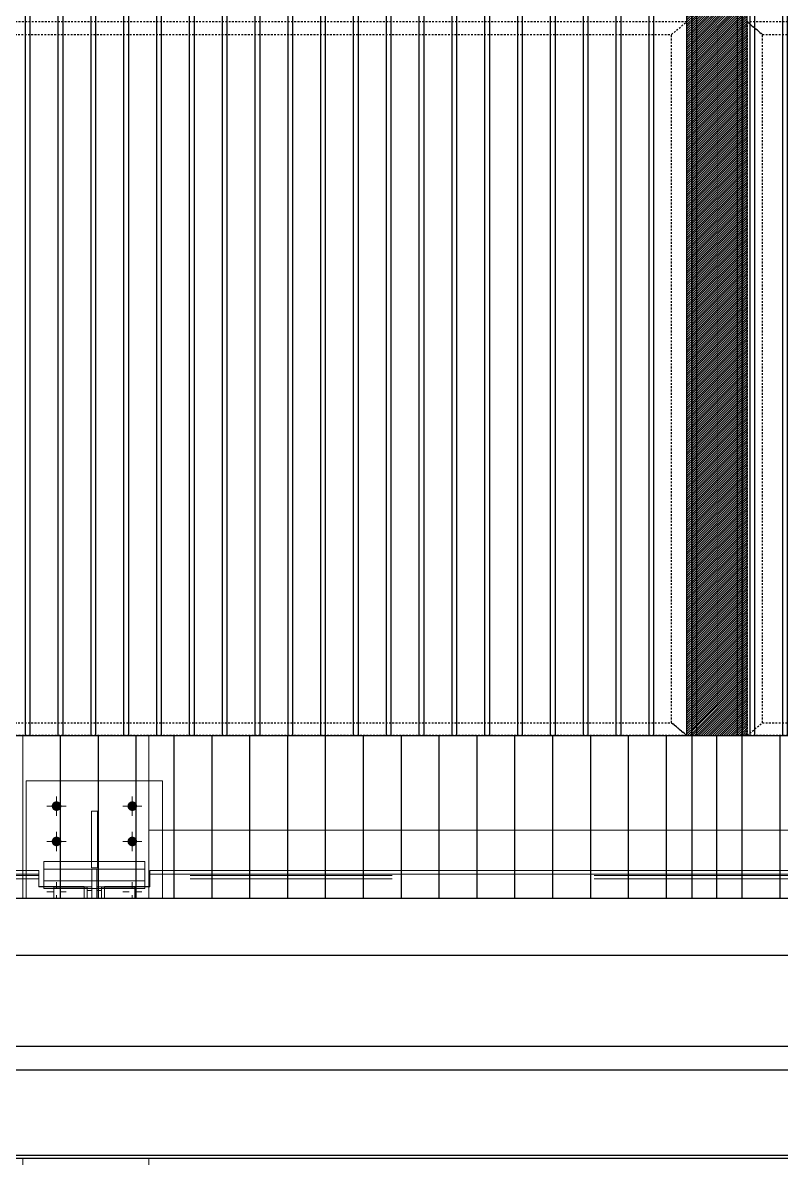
# Model space of a CAD drawing. Header units: millimetres. Extents: x 652937 to 1670132, y 1473552 to 2851037.
# Drawn here: x 824586 to 826088, y 1517620 to 1519870 of the extents above; entities that cross this region are included whole.
import ezdxf
from ezdxf.xclip import XClip

# ---------------------------------------------------------------- set-up
doc = ezdxf.new("R2010")
doc.units = ezdxf.units.MM
doc.header["$XCLIPFRAME"] = 0
for name, pattern in [('TA_GL_005.00000', [13.75, 5, -1.25, 1.25, -1.25, 5]), ('TA_HL_001.00000', [6.5, 3.55, -2.95]), ('XKITLINE00', [0]), ('XKITLINE02', [4, 2, -2])]:
    doc.linetypes.add(name, pattern=pattern)
doc.layers.add('000 - 0_HIDE_OBJ_FRAMING_DEF_SUB', color=1, linetype='Continuous', plot=False)
for name, color, linetype in [('000 - 0_SYM_DWG_GRIDLINE_MAIN_COLOR_251', 251, 'Continuous'), ('010 - ASPG_EXTR_MAIN_COLOR_2', 2, 'Continuous'), ('010 - ASPG_EXTR_WIPEOUT_', 250, 'Continuous'), ('010 - ASPG_FRAMING_MAIN_COLOR_1', 3, 'Continuous'), ('010 - ASPG_FRAMING_SUB_COLOR_2', 1, 'Continuous'), ('010 - ASPG_FRAMING_SUB_COLOR_3', 251, 'Continuous')]:
    doc.layers.add(name, color=color, linetype=linetype)
doc.layers.add('000_AREA_ASPG_AREA_HATCH_', color=7, linetype='Continuous', true_color=0xff8700, plot=False)
doc.layers.add('000_AREA_ASPG_AREA_MAIN_COLOR_1', color=7, linetype='Continuous', true_color=0xff8700, plot=False)
for name, color, linetype, lineweight in [('A-230-M_FLOOR', 2, 'Continuous', 25), ('A-CANOPY', 1, 'Continuous', 25), ('Bolt', 7, 'Continuous', 0), ('Part', 2, 'Continuous', 0)]:
    doc.layers.add(name, color=color, linetype=linetype, lineweight=lineweight)
doc.styles.add('TA', font='', dxfattribs={"height": 4.5})
doc.styles.get('TA').set_extended_font_data('Cordia New')

# ---------------------------------------------------------------- blocks, each defined once
blk = doc.blocks.new('*U6164')
at = {"layer": '000 - 0_SYM_DWG_GRIDLINE_MAIN_COLOR_251', "linetype": 'ByBlock', "ltscale": 5}
blk.add_line((200, 0), (-30071, 0), dxfattribs=at)
at = {"style": 'TA', "flags": 1}
blk.add_attdef('LOCATION', (6, -6), '', height=4.5, rotation=270, dxfattribs=at)
blk = doc.blocks.new('W-1-PP18-ST_ENT3_REV02_20260413-044638_PP18_ENT3_ELE2-DIMS-2')
at = {"color": 6, "linetype": 'TA_GL_005.00000', "rotation": 180}
for p in [(-7244, 107800), (-7244, 107400)]:
    blk.add_blockref('*U6164', p, dxfattribs=at)
blk = doc.blocks.new('GM_Louver Grill Vertical Z1 - Z Profile-V141-ENT 3 ELE-4 Sheet')
at = {"layer": '000 - 0_HIDE_OBJ_FRAMING_DEF_SUB'}
blk.add_line((187463.5, 105550), (187463.5, 114870), dxfattribs=at)
blk = doc.blocks.new('E4')
at = {"layer": '000 - 0_HIDE_OBJ_FRAMING_DEF_SUB'}
for points in [[(-1560166.2, 114870), (-1561666.2, 114870), (-1561666.2, 105550), (-1560166.2, 105550)], [(-1560166.2, 114870), (-1558666.2, 114870), (-1558666.2, 105550), (-1560166.2, 105550)], [(-1561616.2, 114820), (-1560216.2, 114820), (-1560216.2, 105600), (-1561616.2, 105600)], [(-1560116.2, 114820), (-1558716.2, 114820), (-1558716.2, 105600), (-1560116.2, 105600)]]:
    blk.add_lwpolyline(points, close=True, dxfattribs=at)
at = {"layer": '000 - 0_HIDE_OBJ_FRAMING_DEF_SUB', "color": 8}
for p in [(-1748929.7, 0), (-1748854.7, 0), (-1748779.7, 0), (-1748704.7, 0), (-1748629.7, 0), (-1748554.7, 0), (-1748479.7, 0), (-1748404.7, 0), (-1748329.7, 0), (-1748254.7, 0), (-1748179.7, 0), (-1748104.7, 0), (-1748029.7, 0), (-1747954.7, 0), (-1747879.7, 0), (-1747804.7, 0), (-1747729.7, 0), (-1747504.7, 0)]:
    blk.add_blockref('GM_Louver Grill Vertical Z1 - Z Profile-V141-ENT 3 ELE-4 Sheet', p, dxfattribs=at)
blk = doc.blocks.new('W-1-PP18-ST_ENT3_REV02_20260413-214324_PP18_ENT3_SE_ELE4-1')
at = {"layer": 'A-230-M_FLOOR', "color": 4, "lineweight": 9}
blk.add_lwpolyline([(1915, 102450), (1915, 114420), (2165, 114420), (2165, 102450)], dxfattribs=at)
at = {"layer": 'A-230-M_FLOOR', "lineweight": 9}
for points in [[(4915, 107800), (2165, 107800)], [(4915, 106200), (2165, 106200), (2165, 107400), (4915, 107400)]]:
    blk.add_lwpolyline(points, dxfattribs=at)
blk.add_blockref('E4', (1563456.2, 0))
blk = doc.blocks.new('*A40044528')
at = {"layer": 'Part', "linetype": 'XKITLINE02', "lineweight": 0}
for p, q in [((23.87203, -86.420099), (23.87203, -99.520099)), ((23.872114, -86.420099), (23.872114, -99.520099)), ((23.872122, -86.420099), (23.872122, -99.520099)), ((24.10703, -86.420099), (24.10703, -99.520099)), ((24.107114, -86.420099), (24.107114, -99.520099)), ((24.13703, -86.420099), (24.13703, -99.520099)), ((24.137114, -86.420099), (24.137114, -99.520099)), ((24.37203, -99.520099), (24.37203, -86.420099)), ((24.372122, -86.420099), (24.372122, -99.520099)), ((23.872022, -97.720099), (23.872022, -99.520099)), ((24.372022, -97.720099), (24.372022, -99.520099)), ((24.372114, -97.720099), (24.372114, -99.520099)), ((24.372122, -99.520099), (23.872022, -99.520099))]:
    blk.add_line(p, q, dxfattribs=at)
at = {"layer": 'Part', "linetype": 'XKITLINE00', "lineweight": 0}
for p, q in [((23.872022, -94.325099), (23.872022, -97.720099)), ((24.372022, -94.295099), (24.372022, -97.720099)), ((24.372114, -94.295099), (24.372114, -97.720099))]:
    blk.add_line(p, q, dxfattribs=at)
blk = doc.blocks.new('*A40214545')
at = {"layer": 'Part', "linetype": 'XKITLINE00', "lineweight": 0}
for p, q in [((21.121892, -99.720099), (21.121892, -83.220099)), ((22.371892, -99.720099), (22.371892, -83.220099)), ((22.372293, -86.220099), (22.372293, -97.720099)), ((22.371892, -99.720099), (21.121892, -99.720099))]:
    blk.add_line(p, q, dxfattribs=at)
at = {"layer": 'Part', "linetype": 'XKITLINE02', "lineweight": 0}
for p, q in [((21.122293, -99.720099), (21.122293, -83.220099)), ((22.372293, -97.720099), (22.372293, -99.720099)), ((22.372293, -99.720099), (22.371892, -99.720099))]:
    blk.add_line(p, q, dxfattribs=at)
blk = doc.blocks.new('*A41354659')
at = {"layer": 'Part', "linetype": 'XKITLINE02', "lineweight": 0}
for p, q in [((31.322733, -99.720099), (16.322193, -99.720099)), ((16.322193, -101.220099), (31.322733, -101.220099))]:
    blk.add_line(p, q, dxfattribs=at)
blk = doc.blocks.new('*A41574681')
at = {"layer": 'Part', "linetype": 'XKITLINE00', "lineweight": 0}
for p, q in [((37.371892, -99.720099), (-7.628107, -99.720099)), ((-7.628107, -108.470099), (37.371892, -108.470099))]:
    blk.add_line(p, q, dxfattribs=at)
blk = doc.blocks.new('*A41584682')
at = {"layer": 'Part', "linetype": 'XKITLINE00', "lineweight": 0}
for p, q in [((-7.628107, -97.720099), (36.121892, -97.720099)), ((-7.628107, -99.720099), (36.121892, -99.720099))]:
    blk.add_line(p, q, dxfattribs=at)
blk = doc.blocks.new('*A41604684')
at = {"layer": 'Part', "linetype": 'XKITLINE00', "lineweight": 0}
for p, q in [((14.881683, -106.119092), (14.881608, -106.155229)), ((21.281608, -106.155229), (14.881608, -106.155229)), ((14.881608, -106.155229), (14.881611, -106.279648)), ((21.281683, -106.119092), (14.881683, -106.119092)), ((21.281608, -106.155229), (21.281683, -106.119092)), ((21.28161, -106.279648), (21.281608, -106.155229)), ((21.281683, -106.155229), (21.281684, -106.168859)), ((14.831471, -106.276757), (14.881617, -106.276757)), ((14.831471, -106.279648), (14.881611, -106.279648)), ((21.28161, -106.279648), (21.331471, -106.279648)), ((21.281616, -106.276757), (21.331471, -106.276757)), ((14.431622, -106.881257), (14.431623, -106.901739)), ((14.431623, -106.901739), (21.731641, -106.901739)), ((21.73164, -106.881257), (21.731641, -106.901739))]:
    blk.add_line(p, q, dxfattribs=at)
at = {"layer": 'Part', "linetype": 'XKITLINE02', "lineweight": 0}
for p, q in [((14.881615, -106.202106), (14.881684, -106.168859)), ((14.881684, -106.168859), (14.881683, -106.119092)), ((21.281684, -106.168859), (14.881684, -106.168859)), ((21.281684, -106.168859), (21.281615, -106.202106)), ((21.281683, -106.119092), (21.281683, -106.155229)), ((14.431611, -106.279648), (14.431617, -106.276757)), ((14.431611, -106.279648), (14.431622, -106.881257)), ((14.431611, -106.279648), (14.831471, -106.279648)), ((14.431628, -106.849081), (14.431617, -106.276757)), ((14.431617, -106.276757), (14.831471, -106.276757)), ((14.881611, -106.279648), (14.881617, -106.276757)), ((21.281615, -106.202106), (14.881615, -106.202106)), ((14.881617, -106.276757), (14.881615, -106.202106)), ((21.28161, -106.279648), (21.281616, -106.276757)), ((21.281615, -106.202106), (21.281616, -106.276757)), ((21.331471, -106.276757), (21.731635, -106.276757)), ((21.331471, -106.279648), (21.731629, -106.279648)), ((21.731635, -106.276757), (21.731629, -106.279648)), ((21.731629, -106.279648), (21.73164, -106.881257)), ((21.731646, -106.849081), (21.731635, -106.276757)), ((14.431697, -106.865601), (14.431623, -106.901739)), ((14.431628, -106.849081), (14.431696, -106.815834)), ((14.431628, -106.849081), (21.731646, -106.849081)), ((14.431696, -106.815834), (14.431697, -106.865601)), ((14.431696, -106.815834), (21.731714, -106.815834)), ((14.431697, -106.865601), (21.731715, -106.865601)), ((21.731641, -106.901739), (21.731715, -106.865601)), ((21.731714, -106.815834), (21.731646, -106.849081)), ((21.731715, -106.865601), (21.731714, -106.815834))]:
    blk.add_line(p, q, dxfattribs=at)
blk = doc.blocks.new('*A41614685')
at = {"layer": 'Part', "linetype": 'XKITLINE02', "lineweight": 0}
for p, q in [((24.107102, -99.270099), (24.082042, -99.270099)), ((24.082042, -99.270099), (24.082042, -99.545099)), ((24.082102, -99.545099), (24.082102, -99.270099)), ((24.107042, -99.570099), (24.107042, -99.270099)), ((24.107102, -99.570099), (24.107102, -99.270099)), ((24.082102, -99.545099), (23.807042, -99.545099)), ((23.807042, -99.545099), (23.807042, -99.570099)), ((23.807102, -99.545099), (23.807102, -99.570099)), ((23.807042, -99.570099), (24.107102, -99.570099))]:
    blk.add_line(p, q, dxfattribs=at)
blk = doc.blocks.new('*A41624686')
at = {"layer": 'Bolt', "linetype": 'XKITLINE02', "lineweight": 0}
for p, q in [((24.176672, -99.395099), (23.962072, -99.395099)), ((24.107053, -99.430099), (24.082053, -99.430099)), ((24.107092, -99.360099), (24.082092, -99.360099)), ((24.137065, -99.430099), (24.107065, -99.430099)), ((24.137079, -99.360099), (24.107079, -99.360099))]:
    blk.add_line(p, q, dxfattribs=at)
blk = doc.blocks.new('*A41634687')
at = {"layer": 'Bolt', "linetype": 'XKITLINE02', "lineweight": 0}
for p, q in [((23.68705, -99.620099), (23.68705, -99.570099)), ((23.722072, -99.620099), (23.722072, -99.570099)), ((23.757094, -99.620099), (23.757094, -99.570099)), ((24.48705, -99.620099), (24.48705, -99.570099)), ((24.522072, -99.620099), (24.522072, -99.570099)), ((24.557094, -99.620099), (24.557094, -99.570099))]:
    blk.add_line(p, q, dxfattribs=at)
blk = doc.blocks.new('*A42274751')
at = {"layer": 'Part', "linetype": 'XKITLINE00', "lineweight": 0}
for p, q in [((21.121892, -99.720099), (21.121892, -106.119092)), ((22.371892, -99.720099), (21.121892, -99.720099)), ((22.371892, -99.720099), (22.371892, -105.231116)), ((21.121892, -106.901739), (21.121892, -124.470099)), ((22.371892, -107.831116), (22.371892, -124.470099)), ((22.372293, -108.470099), (22.372293, -124.470099))]:
    blk.add_line(p, q, dxfattribs=at)
at = {"layer": 'Part', "linetype": 'XKITLINE02', "lineweight": 0}
for p, q in [((21.122293, -99.720099), (21.122293, -124.470099)), ((22.372293, -99.720099), (22.371892, -99.720099)), ((22.372293, -99.720099), (22.372293, -108.470099)), ((22.371892, -105.231116), (22.371892, -107.831116)), ((21.121892, -106.119092), (21.121892, -106.901739))]:
    blk.add_line(p, q, dxfattribs=at)
blk = doc.blocks.new('*A42524776')
at = {"layer": 'Part', "linetype": 'XKITLINE00', "lineweight": 0}
for p, q in [((21.331864, -106.031138), (21.331471, -106.221554)), ((21.331864, -106.031138), (21.801742, -106.031138)), ((21.861742, -106.031138), (22.331864, -106.031138)), ((22.331864, -106.031138), (22.331471, -106.221534)), ((22.331864, -106.031138), (22.331864, -106.106491)), ((22.331864, -106.106491), (22.331471, -106.296888)), ((21.331471, -106.221554), (22.331471, -106.221534)), ((21.331471, -106.296907), (21.331471, -106.221554)), ((22.331471, -106.296888), (21.331471, -106.296907)), ((22.331471, -106.221534), (22.331471, -106.296888))]:
    blk.add_line(p, q, dxfattribs=at)
at = {"layer": 'Part', "linetype": 'XKITLINE02', "lineweight": 0}
for p, q in [((21.331864, -106.106491), (21.331864, -106.031138)), ((21.801742, -106.031138), (21.861742, -106.031138)), ((21.331864, -106.106491), (21.331471, -106.296907)), ((22.331864, -106.106491), (21.331864, -106.106491))]:
    blk.add_line(p, q, dxfattribs=at)
blk = doc.blocks.new('*A42534777')
at = {"layer": 'Part', "linetype": 'XKITLINE02', "lineweight": 0}
for p, q in [((21.806864, -106.106494), (21.806471, -106.296834)), ((21.806864, -106.106494), (21.806864, -107.520088)), ((21.856864, -106.106494), (21.806864, -106.106494)), ((21.856864, -106.106494), (21.856471, -106.296833)), ((21.856864, -106.106494), (21.856864, -106.913058)), ((21.856471, -107.520088), (21.856864, -107.520088)), ((21.856471, -107.520088), (21.856864, -107.520088))]:
    blk.add_line(p, q, dxfattribs=at)
at = {"layer": 'Part', "linetype": 'XKITLINE00', "lineweight": 0}
for p, q in [((21.806471, -106.296834), (21.856471, -106.296833)), ((21.806471, -107.520088), (21.806471, -106.296834)), ((21.856471, -106.296833), (21.856471, -107.520088)), ((21.856864, -106.913058), (21.856864, -107.520088)), ((21.856471, -107.520088), (21.806471, -107.520088))]:
    blk.add_line(p, q, dxfattribs=at)
blk = doc.blocks.new('*A42544778')
at = {"layer": 'Part', "linetype": 'XKITLINE00', "lineweight": 0}
for p, q in [((21.331471, -107.570088), (21.331471, -107.520088)), ((22.331864, -107.520088), (21.331471, -107.520088)), ((22.331864, -107.520088), (22.331471, -107.520088)), ((22.331471, -107.520088), (22.331471, -107.570088)), ((22.331864, -107.570088), (22.331864, -107.520088)), ((22.331864, -107.570088), (21.331471, -107.570088)), ((22.331471, -107.570088), (22.331864, -107.570088))]:
    blk.add_line(p, q, dxfattribs=at)
at = {"layer": 'Part', "linetype": 'XKITLINE02', "lineweight": 0}
for q in [(21.331864, -107.520088), (21.331471, -107.570088)]:
    blk.add_line((21.331864, -107.570088), q, dxfattribs=at)
blk = doc.blocks.new('*A42554779')
at = {"layer": 'Part', "linetype": 'XKITLINE00', "lineweight": 0}
for p, q in [((22.381683, -106.119092), (22.381608, -106.155229)), ((28.781608, -106.155229), (22.381608, -106.155229)), ((22.381608, -106.155229), (22.38161, -106.279648)), ((28.781683, -106.119092), (22.381683, -106.119092)), ((28.781608, -106.155229), (28.781683, -106.119092)), ((28.78161, -106.279648), (28.781608, -106.155229)), ((28.781683, -106.155229), (28.781684, -106.168859)), ((22.331471, -106.276757), (22.381616, -106.276757)), ((22.331471, -106.279648), (22.38161, -106.279648)), ((28.78161, -106.279648), (28.831471, -106.279648)), ((28.781616, -106.276757), (28.831471, -106.276757)), ((21.931622, -106.881257), (21.931622, -106.901739)), ((21.931622, -106.901739), (29.231641, -106.901739)), ((29.23164, -106.881257), (29.231641, -106.901739))]:
    blk.add_line(p, q, dxfattribs=at)
at = {"layer": 'Part', "linetype": 'XKITLINE02', "lineweight": 0}
for p, q in [((22.381615, -106.202106), (22.381684, -106.168859)), ((22.381684, -106.168859), (22.381683, -106.119092)), ((28.781684, -106.168859), (22.381684, -106.168859)), ((28.781684, -106.168859), (28.781615, -106.202106)), ((28.781683, -106.119092), (28.781683, -106.155229)), ((21.93161, -106.279648), (21.931616, -106.276757)), ((21.93161, -106.279648), (21.931622, -106.881257)), ((21.93161, -106.279648), (22.331471, -106.279648)), ((21.931628, -106.849081), (21.931616, -106.276757)), ((21.931616, -106.276757), (22.331471, -106.276757)), ((22.38161, -106.279648), (22.381616, -106.276757)), ((28.781615, -106.202106), (22.381615, -106.202106)), ((22.381616, -106.276757), (22.381615, -106.202106)), ((28.78161, -106.279648), (28.781616, -106.276757)), ((28.781615, -106.202106), (28.781616, -106.276757)), ((28.831471, -106.276757), (29.231634, -106.276757)), ((28.831471, -106.279648), (29.231628, -106.279648)), ((29.231634, -106.276757), (29.231628, -106.279648)), ((29.231628, -106.279648), (29.23164, -106.881257)), ((29.231646, -106.849081), (29.231634, -106.276757)), ((21.931697, -106.865601), (21.931622, -106.901739)), ((21.931628, -106.849081), (21.931696, -106.815834)), ((21.931628, -106.849081), (29.231646, -106.849081)), ((21.931696, -106.815834), (21.931697, -106.865601)), ((21.931696, -106.815834), (29.231714, -106.815834)), ((21.931697, -106.865601), (29.231715, -106.865601)), ((29.231641, -106.901739), (29.231715, -106.865601)), ((29.231714, -106.815834), (29.231646, -106.849081)), ((29.231715, -106.865601), (29.231714, -106.815834))]:
    blk.add_line(p, q, dxfattribs=at)
blk = doc.blocks.new('*A42564780')
at = {"layer": 'Bolt'}
for points in [[(21.503, -105.49), (21.501, -105.499), (21.496, -105.508), (21.49, -105.515), (21.483, -105.521), (21.475, -105.525), (21.466, -105.528), (21.457, -105.529), (21.448, -105.528), (21.439, -105.525), (21.43, -105.521), (21.423, -105.515), (21.417, -105.508), (21.413, -105.499), (21.41, -105.49), (21.409, -105.481), (21.41, -105.472), (21.413, -105.463), (21.417, -105.455), (21.423, -105.448), (21.43, -105.442), (21.439, -105.437), (21.448, -105.435), (21.457, -105.434), (21.466, -105.435), (21.475, -105.437), (21.483, -105.442), (21.49, -105.448), (21.496, -105.455), (21.501, -105.463), (21.503, -105.472), (21.504, -105.481)], [(22.253, -105.49), (22.251, -105.499), (22.246, -105.508), (22.24, -105.515), (22.233, -105.521), (22.225, -105.525), (22.216, -105.528), (22.207, -105.529), (22.198, -105.528), (22.189, -105.525), (22.18, -105.521), (22.173, -105.515), (22.167, -105.508), (22.163, -105.499), (22.16, -105.49), (22.159, -105.481), (22.16, -105.472), (22.163, -105.463), (22.167, -105.455), (22.173, -105.448), (22.18, -105.442), (22.189, -105.437), (22.198, -105.435), (22.207, -105.434), (22.216, -105.435), (22.225, -105.437), (22.233, -105.442), (22.24, -105.448), (22.246, -105.455), (22.251, -105.463), (22.253, -105.472), (22.254, -105.481)], [(21.503, -105.84), (21.501, -105.849), (21.496, -105.858), (21.49, -105.865), (21.483, -105.871), (21.475, -105.875), (21.466, -105.878), (21.457, -105.879), (21.448, -105.878), (21.439, -105.875), (21.43, -105.871), (21.423, -105.865), (21.417, -105.858), (21.413, -105.849), (21.41, -105.84), (21.409, -105.831), (21.41, -105.822), (21.413, -105.813), (21.417, -105.805), (21.423, -105.798), (21.43, -105.792), (21.439, -105.787), (21.448, -105.785), (21.457, -105.784), (21.466, -105.785), (21.475, -105.787), (21.483, -105.792), (21.49, -105.798), (21.496, -105.805), (21.501, -105.813), (21.503, -105.822), (21.504, -105.831)], [(22.253, -105.84), (22.251, -105.849), (22.246, -105.858), (22.24, -105.865), (22.233, -105.871), (22.225, -105.875), (22.216, -105.878), (22.207, -105.879), (22.198, -105.878), (22.189, -105.875), (22.18, -105.871), (22.173, -105.865), (22.167, -105.858), (22.163, -105.849), (22.16, -105.84), (22.159, -105.831), (22.16, -105.822), (22.163, -105.813), (22.167, -105.805), (22.173, -105.798), (22.18, -105.792), (22.189, -105.787), (22.198, -105.785), (22.207, -105.784), (22.216, -105.785), (22.225, -105.787), (22.233, -105.792), (22.24, -105.798), (22.246, -105.805), (22.251, -105.813), (22.253, -105.822), (22.254, -105.831)]]:
    blk.add_hatch(color=256, dxfattribs=at).paths.add_polyline_path(points, flags=17)
at = {"layer": 'Bolt', "linetype": 'XKITLINE00', "lineweight": 0}
for p, q in [((21.457, -105.576), (21.457, -105.386)), ((22.207, -105.576), (22.207, -105.386)), ((21.362, -105.481), (21.552, -105.481)), ((22.112, -105.481), (22.302, -105.481)), ((21.457, -105.926), (21.457, -105.736)), ((22.207, -105.926), (22.207, -105.736)), ((21.362, -105.831), (21.552, -105.831)), ((22.112, -105.831), (22.302, -105.831)), ((21.457, -106.236), (21.457, -106.299)), ((22.207, -106.236), (22.207, -106.299)), ((21.362, -106.331), (21.425, -106.331)), ((21.457, -106.426), (21.457, -106.363)), ((21.552, -106.331), (21.489, -106.331)), ((22.112, -106.331), (22.175, -106.331)), ((22.207, -106.426), (22.207, -106.363)), ((22.302, -106.331), (22.239, -106.331))]:
    blk.add_line(p, q, dxfattribs=at)
blk = doc.blocks.new('*A42574781')
at = {"layer": 'Part', "linetype": 'XKITLINE00', "lineweight": 0}
for p, q in [((21.856581, -106.296897), (21.856542, -106.31585)), ((21.901581, -106.296896), (21.901542, -106.31585)), ((22.231608, -106.29689), (22.231619, -106.881257)), ((21.856554, -106.913058), (21.856542, -106.31585)), ((21.856542, -106.31585), (21.901542, -106.31585)), ((21.901554, -106.913058), (21.901542, -106.31585)), ((21.901609, -106.31585), (21.901619, -106.881257)), ((21.901554, -106.913058), (21.856554, -106.913058)), ((22.231619, -106.881257), (21.901619, -106.881257))]:
    blk.add_line(p, q, dxfattribs=at)
at = {"layer": 'Part', "linetype": 'XKITLINE02', "lineweight": 0}
for p, q in [((21.856617, -106.279713), (21.856581, -106.296897)), ((21.856628, -106.87692), (21.856617, -106.279713)), ((22.231617, -106.279713), (21.856617, -106.279713)), ((21.901608, -106.284049), (21.901581, -106.296896)), ((21.901608, -106.284049), (21.901609, -106.31585)), ((21.901608, -106.284049), (22.231608, -106.284049)), ((22.231608, -106.284049), (22.231617, -106.279713)), ((22.231608, -106.284049), (22.231608, -106.29689)), ((22.231628, -106.87692), (22.231617, -106.279713)), ((21.856554, -106.913058), (21.856628, -106.87692)), ((21.856628, -106.87692), (22.231628, -106.87692)), ((21.901619, -106.881257), (21.901554, -106.913058)), ((22.231628, -106.87692), (22.231619, -106.881257))]:
    blk.add_line(p, q, dxfattribs=at)
blk = doc.blocks.new('*A42584782')
at = {"layer": 'Part', "linetype": 'XKITLINE02', "lineweight": 0}
for p, q in [((21.43161, -106.279713), (21.431601, -106.284049)), ((21.431601, -106.284049), (21.761601, -106.284049)), ((21.431601, -106.284049), (21.431602, -106.296905)), ((21.80661, -106.279713), (21.43161, -106.279713)), ((21.43161, -106.279713), (21.431622, -106.87692)), ((21.761601, -106.284049), (21.761575, -106.296899)), ((21.761613, -106.881257), (21.761601, -106.284049)), ((21.806536, -106.31585), (21.80661, -106.279713)), ((21.80661, -106.279713), (21.806622, -106.87692)), ((21.806471, -106.31585), (21.806536, -106.31585)), ((21.806547, -106.913058), (21.806536, -106.31585)), ((21.431613, -106.881257), (21.431622, -106.87692)), ((21.431622, -106.87692), (21.806622, -106.87692)), ((21.761547, -106.881257), (21.761613, -106.881257)), ((21.761547, -106.913058), (21.761613, -106.881257)), ((21.806471, -106.913058), (21.806547, -106.913058)), ((21.806547, -106.913058), (21.806622, -106.87692))]:
    blk.add_line(p, q, dxfattribs=at)
at = {"layer": 'Part', "linetype": 'XKITLINE00', "lineweight": 0}
for p, q in [((21.431602, -106.296905), (21.431613, -106.881257)), ((21.761575, -106.296899), (21.761536, -106.31585)), ((21.761536, -106.31585), (21.806471, -106.31585)), ((21.761536, -106.31585), (21.761547, -106.913058)), ((21.431613, -106.881257), (21.761547, -106.881257)), ((21.761547, -106.913058), (21.806471, -106.913058))]:
    blk.add_line(p, q, dxfattribs=at)
blk = doc.blocks.new('*A42594783')
at = {"layer": 'Part', "linetype": 'XKITLINE02', "lineweight": 0}
for p, q in [((21.157103, -105.231116), (22.507109, -105.231116)), ((21.157103, -106.581116), (21.157103, -105.231116)), ((21.157109, -106.581116), (21.157109, -105.231116)), ((22.507103, -105.231116), (22.507103, -106.581116)), ((22.507109, -105.231116), (22.507109, -106.581116)), ((22.507109, -106.581116), (21.157103, -106.581116))]:
    blk.add_line(p, q, dxfattribs=at)
blk = doc.blocks.new('*A42604784')
at = {"layer": 'Part', "linetype": 'XKITLINE00', "lineweight": 0}
for p, q in [((21.80174, -106.091322), (21.801764, -105.531141)), ((21.801764, -105.531141), (21.861764, -105.531141)), ((21.861764, -105.531141), (21.86174, -106.091322)), ((21.861864, -105.531141), (21.861764, -105.531141)), ((21.861764, -105.531141), (21.861864, -105.531141)), ((21.861864, -106.031141), (21.861864, -105.531141)), ((21.86174, -106.091322), (21.861864, -106.031141)), ((21.86174, -106.091322), (21.80174, -106.091322))]:
    blk.add_line(p, q, dxfattribs=at)
at = {"layer": 'Part', "linetype": 'XKITLINE02', "lineweight": 0}
for p, q in [((21.801864, -106.031141), (21.801864, -105.531141)), ((21.801864, -106.031141), (21.80174, -106.091322)), ((21.861864, -106.031141), (21.801864, -106.031141))]:
    blk.add_line(p, q, dxfattribs=at)
blk = doc.blocks.new('*A42614785')
at = {"layer": 'Part', "linetype": 'XKITLINE00', "lineweight": 0}
for p, q in [((21.156884, -105.231116), (21.156909, -105.231116)), ((22.506884, -105.231116), (21.156884, -105.231116)), ((21.156884, -105.231116), (21.156884, -106.119092)), ((22.506909, -105.231116), (22.506884, -105.231116)), ((22.506884, -105.231116), (22.506884, -106.119092)), ((21.156884, -106.901739), (21.156884, -107.831116)), ((22.506884, -106.901739), (22.506884, -107.831116)), ((21.156909, -107.831116), (21.156884, -107.831116)), ((21.156884, -107.831116), (22.506884, -107.831116)), ((22.506909, -107.831116), (22.506884, -107.831116))]:
    blk.add_line(p, q, dxfattribs=at)
at = {"layer": 'Part', "linetype": 'XKITLINE02', "lineweight": 0}
for p, q in [((21.156909, -105.231116), (21.156909, -107.831116)), ((22.506909, -105.231116), (22.506909, -107.831116)), ((21.156884, -106.119092), (21.156884, -106.901739)), ((22.506884, -106.119092), (22.506884, -106.901739))]:
    blk.add_line(p, q, dxfattribs=at)
blk = doc.blocks.new('*A42624786')
at = {"layer": 'Bolt'}
for points in [[(21.589, -106.422), (21.596, -106.424), (21.603, -106.427), (21.608, -106.432), (21.613, -106.438), (21.616, -106.444), (21.618, -106.451), (21.619, -106.458), (21.618, -106.466), (21.616, -106.473), (21.613, -106.479), (21.608, -106.485), (21.602, -106.489), (21.596, -106.493), (21.589, -106.495), (21.582, -106.496), (21.574, -106.495), (21.567, -106.493), (21.561, -106.489), (21.555, -106.485), (21.55, -106.479), (21.547, -106.472), (21.545, -106.465), (21.544, -106.458), (21.545, -106.451), (21.547, -106.444), (21.55, -106.437), (21.555, -106.432), (21.561, -106.427), (21.567, -106.424), (21.574, -106.422), (21.582, -106.421)], [(21.589, -106.67), (21.596, -106.673), (21.603, -106.676), (21.608, -106.681), (21.613, -106.686), (21.616, -106.693), (21.618, -106.7), (21.619, -106.707), (21.618, -106.714), (21.616, -106.721), (21.613, -106.728), (21.608, -106.734), (21.602, -106.738), (21.596, -106.742), (21.589, -106.744), (21.582, -106.744), (21.574, -106.744), (21.567, -106.742), (21.561, -106.738), (21.555, -106.733), (21.55, -106.728), (21.547, -106.721), (21.545, -106.714), (21.544, -106.707), (21.545, -106.7), (21.547, -106.693), (21.55, -106.686), (21.555, -106.681), (21.561, -106.676), (21.567, -106.673), (21.574, -106.67), (21.582, -106.67)]]:
    blk.add_hatch(color=256, dxfattribs=at).paths.add_polyline_path(points, flags=17)
at = {"layer": 'Bolt', "linetype": 'XKITLINE00', "lineweight": 0}
for p, q in [((21.582, -106.462), (21.582, -106.439)), ((21.582, -106.711), (21.582, -106.688))]:
    blk.add_line(p, q, dxfattribs=at)
blk = doc.blocks.new('*A42634787')
at = {"layer": 'Bolt'}
for points in [[(22.089, -106.422), (22.096, -106.424), (22.103, -106.427), (22.108, -106.432), (22.113, -106.438), (22.116, -106.444), (22.118, -106.451), (22.119, -106.458), (22.118, -106.466), (22.116, -106.473), (22.113, -106.479), (22.108, -106.485), (22.102, -106.489), (22.096, -106.493), (22.089, -106.495), (22.082, -106.496), (22.074, -106.495), (22.067, -106.493), (22.061, -106.489), (22.055, -106.485), (22.05, -106.479), (22.047, -106.472), (22.045, -106.465), (22.044, -106.458), (22.045, -106.451), (22.047, -106.444), (22.05, -106.437), (22.055, -106.432), (22.061, -106.427), (22.067, -106.424), (22.074, -106.422), (22.082, -106.421)], [(22.089, -106.67), (22.096, -106.673), (22.103, -106.676), (22.108, -106.681), (22.113, -106.686), (22.116, -106.693), (22.118, -106.7), (22.119, -106.707), (22.118, -106.714), (22.116, -106.721), (22.113, -106.728), (22.108, -106.734), (22.102, -106.738), (22.096, -106.742), (22.089, -106.744), (22.082, -106.744), (22.074, -106.744), (22.067, -106.742), (22.061, -106.738), (22.055, -106.733), (22.05, -106.728), (22.047, -106.721), (22.045, -106.714), (22.044, -106.707), (22.045, -106.7), (22.047, -106.693), (22.05, -106.686), (22.055, -106.681), (22.061, -106.676), (22.067, -106.673), (22.074, -106.67), (22.082, -106.67)]]:
    blk.add_hatch(color=256, dxfattribs=at).paths.add_polyline_path(points, flags=17)
at = {"layer": 'Bolt', "linetype": 'XKITLINE00', "lineweight": 0}
for p, q in [((22.082, -106.462), (22.082, -106.439)), ((22.082, -106.711), (22.082, -106.688))]:
    blk.add_line(p, q, dxfattribs=at)
blk = doc.blocks.new('*A42694793')
at = {"layer": 'Part', "linetype": 'XKITLINE02', "lineweight": 0}
for p, q in [((24.672127, -99.570099), (23.572017, -99.570099)), ((23.572017, -99.570099), (23.572017, -99.620099)), ((23.572017, -99.620099), (24.672127, -99.620099)), ((23.572127, -99.570099), (23.572127, -99.620099)), ((24.672017, -99.620099), (24.672017, -99.570099)), ((24.672127, -99.620099), (24.672127, -99.570099))]:
    blk.add_line(p, q, dxfattribs=at)
blk = doc.blocks.new('*A42704794')
at = {"layer": 'Part', "linetype": 'XKITLINE02', "lineweight": 0}
for p, q in [((23.471997, -99.720099), (23.572017, -99.620099)), ((23.572127, -99.620099), (23.472147, -99.720099)), ((23.572017, -99.620099), (23.572127, -99.620099)), ((23.572017, -99.620099), (24.672127, -99.620099)), ((24.771997, -99.720099), (24.672017, -99.620099)), ((24.672127, -99.620099), (24.772147, -99.720099)), ((24.772147, -99.720099), (23.471997, -99.720099)), ((24.772147, -99.720099), (24.771997, -99.720099))]:
    blk.add_line(p, q, dxfattribs=at)
blk = doc.blocks.new('W-1-PP18-ST_ENT3_REV02_20260413-214457_PP18_ENT3_SE_ELE4-2')
at = {"lineweight": 0, "xscale": 200, "yscale": 200, "zscale": 200}
for name in ['*A40214545', '*A40044528', '*A41584682', '*A41614685', '*A41624686', '*A42704794', '*A42694793', '*A41634687', '*A41574681', '*A41354659', '*A42274751', '*A42614785', '*A42594783', '*A42564780', '*A42604784', '*A42524776', '*A41604684', '*A42534777', '*A42554779', '*A42584782', '*A42574781', '*A42624786', '*A42634787', '*A42544778']:
    blk.add_blockref(name, (-2309.3778, 127344.0198), dxfattribs=at)
blk = doc.blocks.new('*U6720')
blk.add_wipeout([(50, 0), (1450, 0), (1450, 8482), (50, 8482)]).dxf.layer = '010 - ASPG_EXTR_WIPEOUT_'
at = {"layer": '010 - ASPG_EXTR_MAIN_COLOR_2'}
for points in [[(64.8, 0), (75, 0), (75, 8482), (64.8, 8482)], [(129.8, 0), (140, 0), (140, 8482), (129.8, 8482)], [(194.8, 0), (205, 0), (205, 8482), (194.8, 8482)], [(259.8, 0), (270, 0), (270, 8482), (259.8, 8482)], [(324.8, 0), (335, 0), (335, 8482), (324.8, 8482)], [(389.8, 0), (400, 0), (400, 8482), (389.8, 8482)], [(454.8, 0), (465, 0), (465, 8482), (454.8, 8482)], [(519.8, 0), (530, 0), (530, 8482), (519.8, 8482)], [(584.8, 0), (595, 0), (595, 8482), (584.8, 8482)], [(649.8, 0), (660, 0), (660, 8482), (649.8, 8482)], [(714.8, 0), (725, 0), (725, 8482), (714.8, 8482)], [(779.8, 0), (790, 0), (790, 8482), (779.8, 8482)], [(844.8, 0), (855, 0), (855, 8482), (844.8, 8482)], [(909.8, 0), (920, 0), (920, 8482), (909.8, 8482)], [(974.8, 0), (985, 0), (985, 8482), (974.8, 8482)], [(1039.8, 0), (1050, 0), (1050, 8482), (1039.8, 8482)], [(1104.8, 0), (1115, 0), (1115, 8482), (1104.8, 8482)], [(1169.8, 0), (1180, 0), (1180, 8482), (1169.8, 8482)], [(1234.8, 0), (1245, 0), (1245, 8482), (1234.8, 8482)], [(1299.8, 0), (1310, 0), (1310, 8482), (1299.8, 8482)], [(1364.8, 0), (1375, 0), (1375, 8482), (1364.8, 8482)]]:
    blk.add_lwpolyline(points, close=True, dxfattribs=at)
at = {"layer": '010 - ASPG_FRAMING_SUB_COLOR_2'}
blk.add_lwpolyline([(50, 0), (1450, 0), (1450, 8482), (50, 8482)], close=True, dxfattribs=at)
for points in [[(-50, 0), (50, 0), (50, 8482), (-50, 8482)], [(1450, 0), (1550, 0), (1550, 8482), (1450, 8482)]]:
    blk.add_wipeout(points).dxf.layer = '010 - ASPG_EXTR_WIPEOUT_'
at = {"layer": '010 - ASPG_FRAMING_MAIN_COLOR_1'}
for points in [[(-50, 0), (-40, 0), (-40, 8482), (-50, 8482)], [(40, 0), (50, 0), (50, 8482), (40, 8482)], [(1450, 0), (1460, 0), (1460, 8482), (1450, 8482)], [(1540, 0), (1550, 0), (1550, 8482), (1540, 8482)]]:
    blk.add_lwpolyline(points, close=True, dxfattribs=at)
at = {"layer": '010 - ASPG_FRAMING_SUB_COLOR_2'}
for points in [[(-50, 0), (50, 0), (50, 8482), (-50, 8482)], [(1450, 0), (1550, 0), (1550, 8482), (1450, 8482)]]:
    blk.add_lwpolyline(points, close=True, dxfattribs=at)
blk = doc.blocks.new('*U7581')
blk.add_wipeout([(-17403.4, 175), (-17153.4, 175), (-17153.4, 6), (-17203.4, 6), (-17203.4, 0), (0, 0), (0, 515), (-16553.4, 515), (-16553.4, 402.5), (-16980.9, 402.5), (-16980.9, 222.3), (-17403.4, 222.3)]).dxf.layer = 'A-CANOPY'
at = {"layer": 'A-CANOPY'}
for p, q in [((-16553.4, 402.5), (0, 402.5)), ((-16980.9, 222.3), (0, 222.3)), ((-17169.8, 175), (0, 175)), ((-17153.4, 6), (0, 6))]:
    blk.add_line(p, q, dxfattribs=at)
blk.add_lwpolyline([(-17403.4, 175), (-17153.4, 175), (-17153.4, 6), (-17203.4, 6), (-17203.4, 0), (0, 0), (0, 515), (-16553.4, 515), (-16553.4, 402.5), (-16980.9, 402.5), (-16980.9, 222.3), (-17403.4, 222.3), (-17403.4, 175)], close=True, dxfattribs=at)
blk = doc.blocks.new('C-1-PP18-AR-2341-02-C_20260414-001432_PP18_ENT3_EX_ELE4')
at = {"color": 6}
blk.add_blockref('*U7581', (9563.7, 105550), dxfattribs=at)
blk = doc.blocks.new('*U8802')
at = {"layer": '010 - ASPG_FRAMING_SUB_COLOR_3', "linetype": 'ByBlock'}
for points in [[(0, 0), (0, 1380), (25, 1350), (25, 30), (0, 0)], [(1413.7, 1380), (0, 1380), (25, 1350), (1388.7, 1350)], [(1413.7, 0), (1413.7, 1380), (1388.7, 1350), (1388.7, 30), (1413.7, 0)], [(25, 30), (1388.7, 30), (1413.7, 0), (0, 0), (25, 30)]]:
    blk.add_lwpolyline(points, close=True, dxfattribs=at)
blk = doc.blocks.new('*U8821')
at = {"layer": '000_AREA_ASPG_AREA_HATCH_', "transparency": 33554539}
h = blk.add_hatch(dxfattribs=at)
h.set_pattern_fill('ANSI31', color=256)
h.set_pattern_definition([(45, (-24.4354, 8456.1105), (-2.245064, 2.245064), [])])
h.paths.add_polyline_path([(-60, 0), (60, 0), (60, 8482), (-60, 8482)])
at = {"layer": '000_AREA_ASPG_AREA_MAIN_COLOR_1'}
blk.add_lwpolyline([(-60, 0), (60, 0), (60, 8482), (-60, 8482)], close=True, dxfattribs=at)

msp = doc.modelspace()

# ---------------------------------------------------------------- block references
at = {"color": 6}
msp.add_blockref('W-1-PP18-ST_ENT3_REV02_20260413-044638_PP18_ENT3_ELE2-DIMS-2', (822670.5264, 1412070.4203), dxfattribs=at)

# ---------------------------------------------------------------- next in the draw order: block references
ref = msp.add_blockref('W-1-PP18-ST_ENT3_REV02_20260413-214324_PP18_ENT3_SE_ELE4-1', (822670.5264, 1412070.4203), dxfattribs=at)
XClip(ref).set_block_clipping_path([(-8921.6742467015, 100922), (26429.9241350386, 117178.2602934372)])

# ---------------------------------------------------------------- next in the draw order: block references
ref = msp.add_blockref('W-1-PP18-ST_ENT3_REV02_20260413-214457_PP18_ENT3_SE_ELE4-2', (822670.5264, 1412070.4203), dxfattribs=at)
XClip(ref).set_block_clipping_path([(-8921.6742467015, 100922), (26429.9241350386, 117178.2602934372)])

# ---------------------------------------------------------------- next in the draw order: block references
for name, p in [('*U6720', (825960.5264, 1518458.4203)), ('C-1-PP18-AR-2341-02-C_20260414-001432_PP18_ENT3_EX_ELE4', (822670.5264, 1412070.4203))]:
    msp.add_blockref(name, p)

# ---------------------------------------------------------------- next in the draw order: block references
msp.add_blockref('*U6720', (824460.5264, 1518458.4203))

# ---------------------------------------------------------------- next in the draw order: block references
msp.add_blockref('*U8821', (825960.5264, 1518458.4203))
at = {"linetype": 'TA_HL_001.00000', "rotation": 90}
for p in [(825900.5264, 1518458.4203), (827400.5264, 1518458.4203)]:
    msp.add_blockref('*U8802', p, dxfattribs=at)

doc.saveas('drawing.dxf')
